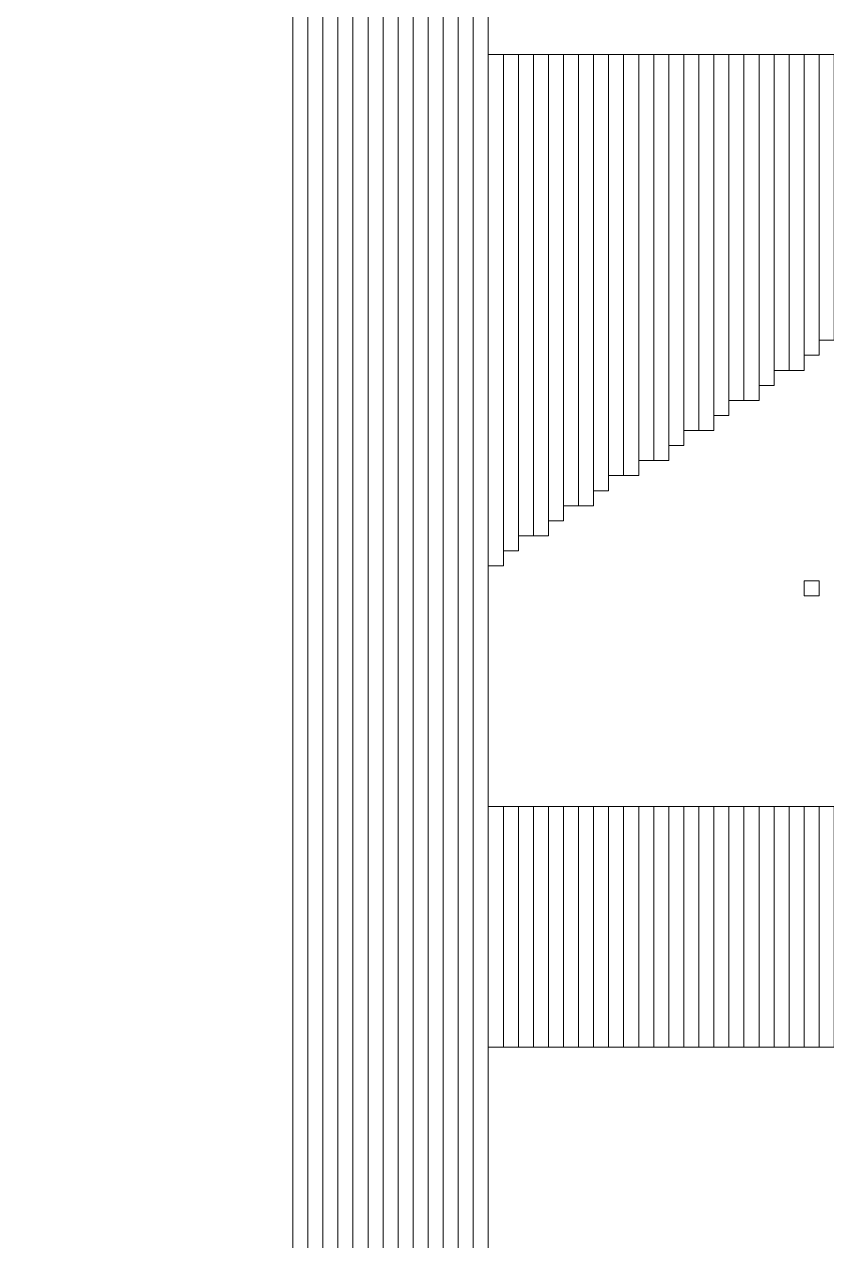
# Model space of a CAD drawing. Header units: millimetres. Extents: x -86 to 67, y -55 to 52.
# Drawn here: x 56.159 to 57.514, y 23.682 to 25.736 of the extents above; entities that cross this region are included whole.
import ezdxf

# ---------------------------------------------------------------- set-up
doc = ezdxf.new("R2010")
doc.units = ezdxf.units.MM
doc.header["$MEASUREMENT"] = 0
doc.layers.add('BG_OUTLINE', color=7, linetype='Continuous')
doc.layers.add('MA_PEN3', color=7, linetype='Continuous')

msp = doc.modelspace()

# ---------------------------------------------------------------- linework, layer by layer
at = {"layer": 'BG_OUTLINE', "color": 3, "lineweight": 9}
msp.add_open_spline([(-60.0926, 34.7331), (-60.0926, 34.7331), (63.7724, 34.7331), (63.7724, 34.7331), (63.7724, 34.7331), (64.585, 34.7336), (65.3646, 34.4113), (65.9396, 33.837), (65.9396, 33.837), (66.5146, 33.2627), (66.8379, 32.4797), (66.8384, 31.667), (66.8384, 31.667), (66.8384, 31.667), (66.8412, -52.28), (66.8412, -52.28), (66.8412, -52.28), (66.8412, -52.28), (66.8384, -52.1933), (66.8384, -52.1933), (66.8384, -52.1933), (66.8389, -53.006), (66.5166, -53.7856), (65.9424, -54.3606), (65.9424, -54.3606), (65.3681, -54.9356), (64.585, -55.2589), (63.7724, -55.2594), (63.7724, -55.2594), (63.7724, -55.2594), (-60.1869, -55.2594), (-60.1869, -55.2594), (-60.1869, -55.2594), (-60.1869, -55.2594), (-60.0853, -55.2518), (-60.0853, -55.2518), (-60.0853, -55.2518), (-60.8979, -55.2523), (-61.6775, -54.9299), (-62.2525, -54.3557), (-62.2525, -54.3557), (-62.8275, -53.7814), (-63.1508, -52.9984), (-63.1513, -52.1857), (-63.1513, -52.1857), (-63.1513, -52.1857), (-63.1587, 31.667), (-63.1587, 31.667), (-63.1587, 31.667), (-63.1592, 32.4797), (-62.8369, 33.2593), (-62.2626, 33.8343), (-62.2626, 33.8343), (-61.6883, 34.4093), (-60.9053, 34.7326), (-60.0926, 34.7331)], degree=3, knots=[0, 0, 0, 0, 0.071429, 0.071429, 0.071429, 0.071429, 0.142857, 0.142857, 0.142857, 0.142857, 0.214286, 0.214286, 0.214286, 0.214286, 0.285714, 0.285714, 0.285714, 0.285714, 0.357143, 0.357143, 0.357143, 0.357143, 0.428571, 0.428571, 0.428571, 0.428571, 0.5, 0.5, 0.5, 0.5, 0.571429, 0.571429, 0.571429, 0.571429, 0.642857, 0.642857, 0.642857, 0.642857, 0.714286, 0.714286, 0.714286, 0.714286, 0.785714, 0.785714, 0.785714, 0.785714, 0.857143, 0.857143, 0.857143, 0.857143, 0.928571, 0.928571, 0.928571, 0.928571, 1, 1, 1, 1], dxfattribs=at)
at = {"layer": 'MA_PEN3', "color": 5, "lineweight": 9}
for points in [[(56.6124, 34.3213), (56.6124, 34.3213), (56.6378, 34.3213), (56.6378, 34.3213), (56.6378, 34.3213), (56.6378, 34.3213), (56.6378, 20.9355), (56.6378, 20.9355), (56.6378, 20.9355), (56.6378, 20.9355), (56.6124, 20.9355), (56.6124, 20.9355), (56.6124, 20.9355), (56.6124, 20.9355), (56.6124, 34.3213), (56.6124, 34.3213)], [(56.6378, 34.3213), (56.6378, 34.3213), (56.6632, 34.3213), (56.6632, 34.3213), (56.6632, 34.3213), (56.6632, 34.3213), (56.6632, 20.9355), (56.6632, 20.9355), (56.6632, 20.9355), (56.6632, 20.9355), (56.6378, 20.9355), (56.6378, 20.9355), (56.6378, 20.9355), (56.6378, 20.9355), (56.6378, 34.3213), (56.6378, 34.3213)], [(56.6632, 34.3213), (56.6632, 34.3213), (56.6886, 34.3213), (56.6886, 34.3213), (56.6886, 34.3213), (56.6886, 34.3213), (56.6886, 20.9355), (56.6886, 20.9355), (56.6886, 20.9355), (56.6886, 20.9355), (56.6632, 20.9355), (56.6632, 20.9355), (56.6632, 20.9355), (56.6632, 20.9355), (56.6632, 34.3213), (56.6632, 34.3213)], [(56.6886, 34.3213), (56.6886, 34.3213), (56.714, 34.3213), (56.714, 34.3213), (56.714, 34.3213), (56.714, 34.3213), (56.714, 20.9355), (56.714, 20.9355), (56.714, 20.9355), (56.714, 20.9355), (56.6886, 20.9355), (56.6886, 20.9355), (56.6886, 20.9355), (56.6886, 20.9355), (56.6886, 34.3213), (56.6886, 34.3213)], [(56.714, 34.3213), (56.714, 34.3213), (56.7394, 34.3213), (56.7394, 34.3213), (56.7394, 34.3213), (56.7394, 34.3213), (56.7394, 20.9355), (56.7394, 20.9355), (56.7394, 20.9355), (56.7394, 20.9355), (56.714, 20.9355), (56.714, 20.9355), (56.714, 20.9355), (56.714, 20.9355), (56.714, 34.3213), (56.714, 34.3213)], [(56.7394, 34.3213), (56.7394, 34.3213), (56.7648, 34.3213), (56.7648, 34.3213), (56.7648, 34.3213), (56.7648, 34.3213), (56.7648, 20.9355), (56.7648, 20.9355), (56.7648, 20.9355), (56.7648, 20.9355), (56.7394, 20.9355), (56.7394, 20.9355), (56.7394, 20.9355), (56.7394, 20.9355), (56.7394, 34.3213), (56.7394, 34.3213)], [(56.7648, 34.3213), (56.7648, 34.3213), (56.7902, 34.3213), (56.7902, 34.3213), (56.7902, 34.3213), (56.7902, 34.3213), (56.7902, 20.9355), (56.7902, 20.9355), (56.7902, 20.9355), (56.7902, 20.9355), (56.7648, 20.9355), (56.7648, 20.9355), (56.7648, 20.9355), (56.7648, 20.9355), (56.7648, 34.3213), (56.7648, 34.3213)], [(56.7902, 34.3213), (56.7902, 34.3213), (56.8156, 34.3213), (56.8156, 34.3213), (56.8156, 34.3213), (56.8156, 34.3213), (56.8156, 20.9355), (56.8156, 20.9355), (56.8156, 20.9355), (56.8156, 20.9355), (56.7902, 20.9355), (56.7902, 20.9355), (56.7902, 20.9355), (56.7902, 20.9355), (56.7902, 34.3213), (56.7902, 34.3213)], [(56.8156, 34.3213), (56.8156, 34.3213), (56.841, 34.3213), (56.841, 34.3213), (56.841, 34.3213), (56.841, 34.3213), (56.841, 20.9355), (56.841, 20.9355), (56.841, 20.9355), (56.841, 20.9355), (56.8156, 20.9355), (56.8156, 20.9355), (56.8156, 20.9355), (56.8156, 20.9355), (56.8156, 34.3213), (56.8156, 34.3213)], [(56.841, 34.3213), (56.841, 34.3213), (56.8664, 34.3213), (56.8664, 34.3213), (56.8664, 34.3213), (56.8664, 34.3213), (56.8664, 20.9355), (56.8664, 20.9355), (56.8664, 20.9355), (56.8664, 20.9355), (56.841, 20.9355), (56.841, 20.9355), (56.841, 20.9355), (56.841, 20.9355), (56.841, 34.3213), (56.841, 34.3213)], [(56.8664, 34.3213), (56.8664, 34.3213), (56.8918, 34.3213), (56.8918, 34.3213), (56.8918, 34.3213), (56.8918, 34.3213), (56.8918, 20.9355), (56.8918, 20.9355), (56.8918, 20.9355), (56.8918, 20.9355), (56.8664, 20.9355), (56.8664, 20.9355), (56.8664, 20.9355), (56.8664, 20.9355), (56.8664, 34.3213), (56.8664, 34.3213)], [(56.8918, 34.3213), (56.8918, 34.3213), (56.9172, 34.3213), (56.9172, 34.3213), (56.9172, 34.3213), (56.9172, 34.3213), (56.9172, 20.9355), (56.9172, 20.9355), (56.9172, 20.9355), (56.9172, 20.9355), (56.8918, 20.9355), (56.8918, 20.9355), (56.8918, 20.9355), (56.8918, 20.9355), (56.8918, 34.3213), (56.8918, 34.3213)], [(56.9172, 34.3213), (56.9172, 34.3213), (56.9426, 34.3213), (56.9426, 34.3213), (56.9426, 34.3213), (56.9426, 34.3213), (56.9426, 20.9355), (56.9426, 20.9355), (56.9426, 20.9355), (56.9426, 20.9355), (56.9172, 20.9355), (56.9172, 20.9355), (56.9172, 20.9355), (56.9172, 20.9355), (56.9172, 34.3213), (56.9172, 34.3213)], [(56.9426, 25.6853), (56.9426, 25.6853), (56.968, 25.6853), (56.968, 25.6853), (56.968, 25.6853), (56.968, 25.6853), (56.968, 24.8217), (56.968, 24.8217), (56.968, 24.8217), (56.968, 24.8217), (56.9426, 24.8217), (56.9426, 24.8217), (56.9426, 24.8217), (56.9426, 24.8217), (56.9426, 25.6853), (56.9426, 25.6853)], [(56.968, 25.6853), (56.968, 25.6853), (56.9934, 25.6853), (56.9934, 25.6853), (56.9934, 25.6853), (56.9934, 25.6853), (56.9934, 24.8471), (56.9934, 24.8471), (56.9934, 24.8471), (56.9934, 24.8471), (56.968, 24.8471), (56.968, 24.8471), (56.968, 24.8471), (56.968, 24.8471), (56.968, 25.6853), (56.968, 25.6853)], [(56.9934, 25.6853), (56.9934, 25.6853), (57.0188, 25.6853), (57.0188, 25.6853), (57.0188, 25.6853), (57.0188, 25.6853), (57.0188, 24.8725), (57.0188, 24.8725), (57.0188, 24.8725), (57.0188, 24.8725), (56.9934, 24.8725), (56.9934, 24.8725), (56.9934, 24.8725), (56.9934, 24.8725), (56.9934, 25.6853), (56.9934, 25.6853)], [(57.0188, 25.6853), (57.0188, 25.6853), (57.0442, 25.6853), (57.0442, 25.6853), (57.0442, 25.6853), (57.0442, 25.6853), (57.0442, 24.8725), (57.0442, 24.8725), (57.0442, 24.8725), (57.0442, 24.8725), (57.0188, 24.8725), (57.0188, 24.8725), (57.0188, 24.8725), (57.0188, 24.8725), (57.0188, 25.6853), (57.0188, 25.6853)], [(57.0442, 25.6853), (57.0442, 25.6853), (57.0696, 25.6853), (57.0696, 25.6853), (57.0696, 25.6853), (57.0696, 25.6853), (57.0696, 24.8979), (57.0696, 24.8979), (57.0696, 24.8979), (57.0696, 24.8979), (57.0442, 24.8979), (57.0442, 24.8979), (57.0442, 24.8979), (57.0442, 24.8979), (57.0442, 25.6853), (57.0442, 25.6853)], [(57.0696, 25.6853), (57.0696, 25.6853), (57.095, 25.6853), (57.095, 25.6853), (57.095, 25.6853), (57.095, 25.6853), (57.095, 24.9233), (57.095, 24.9233), (57.095, 24.9233), (57.095, 24.9233), (57.0696, 24.9233), (57.0696, 24.9233), (57.0696, 24.9233), (57.0696, 24.9233), (57.0696, 25.6853), (57.0696, 25.6853)], [(57.095, 25.6853), (57.095, 25.6853), (57.1204, 25.6853), (57.1204, 25.6853), (57.1204, 25.6853), (57.1204, 25.6853), (57.1204, 24.9233), (57.1204, 24.9233), (57.1204, 24.9233), (57.1204, 24.9233), (57.095, 24.9233), (57.095, 24.9233), (57.095, 24.9233), (57.095, 24.9233), (57.095, 25.6853), (57.095, 25.6853)], [(57.1204, 25.6853), (57.1204, 25.6853), (57.1458, 25.6853), (57.1458, 25.6853), (57.1458, 25.6853), (57.1458, 25.6853), (57.1458, 24.9487), (57.1458, 24.9487), (57.1458, 24.9487), (57.1458, 24.9487), (57.1204, 24.9487), (57.1204, 24.9487), (57.1204, 24.9487), (57.1204, 24.9487), (57.1204, 25.6853), (57.1204, 25.6853)], [(57.1458, 25.6853), (57.1458, 25.6853), (57.1712, 25.6853), (57.1712, 25.6853), (57.1712, 25.6853), (57.1712, 25.6853), (57.1712, 24.9741), (57.1712, 24.9741), (57.1712, 24.9741), (57.1712, 24.9741), (57.1458, 24.9741), (57.1458, 24.9741), (57.1458, 24.9741), (57.1458, 24.9741), (57.1458, 25.6853), (57.1458, 25.6853)], [(57.1712, 25.6853), (57.1712, 25.6853), (57.1966, 25.6853), (57.1966, 25.6853), (57.1966, 25.6853), (57.1966, 25.6853), (57.1966, 24.9741), (57.1966, 24.9741), (57.1966, 24.9741), (57.1966, 24.9741), (57.1712, 24.9741), (57.1712, 24.9741), (57.1712, 24.9741), (57.1712, 24.9741), (57.1712, 25.6853), (57.1712, 25.6853)], [(57.1966, 25.6853), (57.1966, 25.6853), (57.222, 25.6853), (57.222, 25.6853), (57.222, 25.6853), (57.222, 25.6853), (57.222, 24.9995), (57.222, 24.9995), (57.222, 24.9995), (57.222, 24.9995), (57.1966, 24.9995), (57.1966, 24.9995), (57.1966, 24.9995), (57.1966, 24.9995), (57.1966, 25.6853), (57.1966, 25.6853)], [(57.222, 25.6853), (57.222, 25.6853), (57.2474, 25.6853), (57.2474, 25.6853), (57.2474, 25.6853), (57.2474, 25.6853), (57.2474, 24.9995), (57.2474, 24.9995), (57.2474, 24.9995), (57.2474, 24.9995), (57.222, 24.9995), (57.222, 24.9995), (57.222, 24.9995), (57.222, 24.9995), (57.222, 25.6853), (57.222, 25.6853)], [(57.2474, 25.6853), (57.2474, 25.6853), (57.2728, 25.6853), (57.2728, 25.6853), (57.2728, 25.6853), (57.2728, 25.6853), (57.2728, 25.0249), (57.2728, 25.0249), (57.2728, 25.0249), (57.2728, 25.0249), (57.2474, 25.0249), (57.2474, 25.0249), (57.2474, 25.0249), (57.2474, 25.0249), (57.2474, 25.6853), (57.2474, 25.6853)], [(57.2728, 25.6853), (57.2728, 25.6853), (57.2982, 25.6853), (57.2982, 25.6853), (57.2982, 25.6853), (57.2982, 25.6853), (57.2982, 25.0503), (57.2982, 25.0503), (57.2982, 25.0503), (57.2982, 25.0503), (57.2728, 25.0503), (57.2728, 25.0503), (57.2728, 25.0503), (57.2728, 25.0503), (57.2728, 25.6853), (57.2728, 25.6853)], [(57.2982, 25.6853), (57.2982, 25.6853), (57.3236, 25.6853), (57.3236, 25.6853), (57.3236, 25.6853), (57.3236, 25.6853), (57.3236, 25.0503), (57.3236, 25.0503), (57.3236, 25.0503), (57.3236, 25.0503), (57.2982, 25.0503), (57.2982, 25.0503), (57.2982, 25.0503), (57.2982, 25.0503), (57.2982, 25.6853), (57.2982, 25.6853)], [(57.3236, 25.6853), (57.3236, 25.6853), (57.349, 25.6853), (57.349, 25.6853), (57.349, 25.6853), (57.349, 25.6853), (57.349, 25.0757), (57.349, 25.0757), (57.349, 25.0757), (57.349, 25.0757), (57.3236, 25.0757), (57.3236, 25.0757), (57.3236, 25.0757), (57.3236, 25.0757), (57.3236, 25.6853), (57.3236, 25.6853)], [(57.349, 25.6853), (57.349, 25.6853), (57.3744, 25.6853), (57.3744, 25.6853), (57.3744, 25.6853), (57.3744, 25.6853), (57.3744, 25.1011), (57.3744, 25.1011), (57.3744, 25.1011), (57.3744, 25.1011), (57.349, 25.1011), (57.349, 25.1011), (57.349, 25.1011), (57.349, 25.1011), (57.349, 25.6853), (57.349, 25.6853)], [(57.3744, 25.6853), (57.3744, 25.6853), (57.3998, 25.6853), (57.3998, 25.6853), (57.3998, 25.6853), (57.3998, 25.6853), (57.3998, 25.1011), (57.3998, 25.1011), (57.3998, 25.1011), (57.3998, 25.1011), (57.3744, 25.1011), (57.3744, 25.1011), (57.3744, 25.1011), (57.3744, 25.1011), (57.3744, 25.6853), (57.3744, 25.6853)], [(57.3998, 25.6853), (57.3998, 25.6853), (57.4252, 25.6853), (57.4252, 25.6853), (57.4252, 25.6853), (57.4252, 25.6853), (57.4252, 25.1265), (57.4252, 25.1265), (57.4252, 25.1265), (57.4252, 25.1265), (57.3998, 25.1265), (57.3998, 25.1265), (57.3998, 25.1265), (57.3998, 25.1265), (57.3998, 25.6853), (57.3998, 25.6853)], [(57.4252, 25.6853), (57.4252, 25.6853), (57.4506, 25.6853), (57.4506, 25.6853), (57.4506, 25.6853), (57.4506, 25.6853), (57.4506, 25.1519), (57.4506, 25.1519), (57.4506, 25.1519), (57.4506, 25.1519), (57.4252, 25.1519), (57.4252, 25.1519), (57.4252, 25.1519), (57.4252, 25.1519), (57.4252, 25.6853), (57.4252, 25.6853)], [(57.4506, 25.6853), (57.4506, 25.6853), (57.476, 25.6853), (57.476, 25.6853), (57.476, 25.6853), (57.476, 25.6853), (57.476, 25.1519), (57.476, 25.1519), (57.476, 25.1519), (57.476, 25.1519), (57.4506, 25.1519), (57.4506, 25.1519), (57.4506, 25.1519), (57.4506, 25.1519), (57.4506, 25.6853), (57.4506, 25.6853)], [(57.476, 25.6853), (57.476, 25.6853), (57.5014, 25.6853), (57.5014, 25.6853), (57.5014, 25.6853), (57.5014, 25.6853), (57.5014, 25.1773), (57.5014, 25.1773), (57.5014, 25.1773), (57.5014, 25.1773), (57.476, 25.1773), (57.476, 25.1773), (57.476, 25.1773), (57.476, 25.1773), (57.476, 25.6853), (57.476, 25.6853)], [(57.5014, 25.6853), (57.5014, 25.6853), (57.5268, 25.6853), (57.5268, 25.6853), (57.5268, 25.6853), (57.5268, 25.6853), (57.5268, 25.2027), (57.5268, 25.2027), (57.5268, 25.2027), (57.5268, 25.2027), (57.5014, 25.2027), (57.5014, 25.2027), (57.5014, 25.2027), (57.5014, 25.2027), (57.5014, 25.6853), (57.5014, 25.6853)], [(57.476, 24.7963), (57.476, 24.7963), (57.5014, 24.7963), (57.5014, 24.7963), (57.5014, 24.7963), (57.5014, 24.7963), (57.5014, 24.7709), (57.5014, 24.7709), (57.5014, 24.7709), (57.5014, 24.7709), (57.476, 24.7709), (57.476, 24.7709), (57.476, 24.7709), (57.476, 24.7709), (57.476, 24.7963), (57.476, 24.7963)], [(56.9426, 24.4153), (56.9426, 24.4153), (56.968, 24.4153), (56.968, 24.4153), (56.968, 24.4153), (56.968, 24.4153), (56.968, 24.0089), (56.968, 24.0089), (56.968, 24.0089), (56.968, 24.0089), (56.9426, 24.0089), (56.9426, 24.0089), (56.9426, 24.0089), (56.9426, 24.0089), (56.9426, 24.4153), (56.9426, 24.4153)], [(56.968, 24.4153), (56.968, 24.4153), (56.9934, 24.4153), (56.9934, 24.4153), (56.9934, 24.4153), (56.9934, 24.4153), (56.9934, 24.0089), (56.9934, 24.0089), (56.9934, 24.0089), (56.9934, 24.0089), (56.968, 24.0089), (56.968, 24.0089), (56.968, 24.0089), (56.968, 24.0089), (56.968, 24.4153), (56.968, 24.4153)], [(56.9934, 24.4153), (56.9934, 24.4153), (57.0188, 24.4153), (57.0188, 24.4153), (57.0188, 24.4153), (57.0188, 24.4153), (57.0188, 24.0089), (57.0188, 24.0089), (57.0188, 24.0089), (57.0188, 24.0089), (56.9934, 24.0089), (56.9934, 24.0089), (56.9934, 24.0089), (56.9934, 24.0089), (56.9934, 24.4153), (56.9934, 24.4153)], [(57.0188, 24.4153), (57.0188, 24.4153), (57.0442, 24.4153), (57.0442, 24.4153), (57.0442, 24.4153), (57.0442, 24.4153), (57.0442, 24.0089), (57.0442, 24.0089), (57.0442, 24.0089), (57.0442, 24.0089), (57.0188, 24.0089), (57.0188, 24.0089), (57.0188, 24.0089), (57.0188, 24.0089), (57.0188, 24.4153), (57.0188, 24.4153)], [(57.0442, 24.4153), (57.0442, 24.4153), (57.0696, 24.4153), (57.0696, 24.4153), (57.0696, 24.4153), (57.0696, 24.4153), (57.0696, 24.0089), (57.0696, 24.0089), (57.0696, 24.0089), (57.0696, 24.0089), (57.0442, 24.0089), (57.0442, 24.0089), (57.0442, 24.0089), (57.0442, 24.0089), (57.0442, 24.4153), (57.0442, 24.4153)], [(57.0696, 24.4153), (57.0696, 24.4153), (57.095, 24.4153), (57.095, 24.4153), (57.095, 24.4153), (57.095, 24.4153), (57.095, 24.0089), (57.095, 24.0089), (57.095, 24.0089), (57.095, 24.0089), (57.0696, 24.0089), (57.0696, 24.0089), (57.0696, 24.0089), (57.0696, 24.0089), (57.0696, 24.4153), (57.0696, 24.4153)], [(57.095, 24.4153), (57.095, 24.4153), (57.1204, 24.4153), (57.1204, 24.4153), (57.1204, 24.4153), (57.1204, 24.4153), (57.1204, 24.0089), (57.1204, 24.0089), (57.1204, 24.0089), (57.1204, 24.0089), (57.095, 24.0089), (57.095, 24.0089), (57.095, 24.0089), (57.095, 24.0089), (57.095, 24.4153), (57.095, 24.4153)], [(57.1204, 24.4153), (57.1204, 24.4153), (57.1458, 24.4153), (57.1458, 24.4153), (57.1458, 24.4153), (57.1458, 24.4153), (57.1458, 24.0089), (57.1458, 24.0089), (57.1458, 24.0089), (57.1458, 24.0089), (57.1204, 24.0089), (57.1204, 24.0089), (57.1204, 24.0089), (57.1204, 24.0089), (57.1204, 24.4153), (57.1204, 24.4153)], [(57.1458, 24.4153), (57.1458, 24.4153), (57.1712, 24.4153), (57.1712, 24.4153), (57.1712, 24.4153), (57.1712, 24.4153), (57.1712, 24.0089), (57.1712, 24.0089), (57.1712, 24.0089), (57.1712, 24.0089), (57.1458, 24.0089), (57.1458, 24.0089), (57.1458, 24.0089), (57.1458, 24.0089), (57.1458, 24.4153), (57.1458, 24.4153)], [(57.1712, 24.4153), (57.1712, 24.4153), (57.1966, 24.4153), (57.1966, 24.4153), (57.1966, 24.4153), (57.1966, 24.4153), (57.1966, 24.0089), (57.1966, 24.0089), (57.1966, 24.0089), (57.1966, 24.0089), (57.1712, 24.0089), (57.1712, 24.0089), (57.1712, 24.0089), (57.1712, 24.0089), (57.1712, 24.4153), (57.1712, 24.4153)], [(57.1966, 24.4153), (57.1966, 24.4153), (57.222, 24.4153), (57.222, 24.4153), (57.222, 24.4153), (57.222, 24.4153), (57.222, 24.0089), (57.222, 24.0089), (57.222, 24.0089), (57.222, 24.0089), (57.1966, 24.0089), (57.1966, 24.0089), (57.1966, 24.0089), (57.1966, 24.0089), (57.1966, 24.4153), (57.1966, 24.4153)], [(57.222, 24.4153), (57.222, 24.4153), (57.2474, 24.4153), (57.2474, 24.4153), (57.2474, 24.4153), (57.2474, 24.4153), (57.2474, 24.0089), (57.2474, 24.0089), (57.2474, 24.0089), (57.2474, 24.0089), (57.222, 24.0089), (57.222, 24.0089), (57.222, 24.0089), (57.222, 24.0089), (57.222, 24.4153), (57.222, 24.4153)], [(57.2474, 24.4153), (57.2474, 24.4153), (57.2728, 24.4153), (57.2728, 24.4153), (57.2728, 24.4153), (57.2728, 24.4153), (57.2728, 24.0089), (57.2728, 24.0089), (57.2728, 24.0089), (57.2728, 24.0089), (57.2474, 24.0089), (57.2474, 24.0089), (57.2474, 24.0089), (57.2474, 24.0089), (57.2474, 24.4153), (57.2474, 24.4153)], [(57.2728, 24.4153), (57.2728, 24.4153), (57.2982, 24.4153), (57.2982, 24.4153), (57.2982, 24.4153), (57.2982, 24.4153), (57.2982, 24.0089), (57.2982, 24.0089), (57.2982, 24.0089), (57.2982, 24.0089), (57.2728, 24.0089), (57.2728, 24.0089), (57.2728, 24.0089), (57.2728, 24.0089), (57.2728, 24.4153), (57.2728, 24.4153)], [(57.2982, 24.4153), (57.2982, 24.4153), (57.3236, 24.4153), (57.3236, 24.4153), (57.3236, 24.4153), (57.3236, 24.4153), (57.3236, 24.0089), (57.3236, 24.0089), (57.3236, 24.0089), (57.3236, 24.0089), (57.2982, 24.0089), (57.2982, 24.0089), (57.2982, 24.0089), (57.2982, 24.0089), (57.2982, 24.4153), (57.2982, 24.4153)], [(57.3236, 24.4153), (57.3236, 24.4153), (57.349, 24.4153), (57.349, 24.4153), (57.349, 24.4153), (57.349, 24.4153), (57.349, 24.0089), (57.349, 24.0089), (57.349, 24.0089), (57.349, 24.0089), (57.3236, 24.0089), (57.3236, 24.0089), (57.3236, 24.0089), (57.3236, 24.0089), (57.3236, 24.4153), (57.3236, 24.4153)], [(57.349, 24.4153), (57.349, 24.4153), (57.3744, 24.4153), (57.3744, 24.4153), (57.3744, 24.4153), (57.3744, 24.4153), (57.3744, 24.0089), (57.3744, 24.0089), (57.3744, 24.0089), (57.3744, 24.0089), (57.349, 24.0089), (57.349, 24.0089), (57.349, 24.0089), (57.349, 24.0089), (57.349, 24.4153), (57.349, 24.4153)], [(57.3744, 24.4153), (57.3744, 24.4153), (57.3998, 24.4153), (57.3998, 24.4153), (57.3998, 24.4153), (57.3998, 24.4153), (57.3998, 24.0089), (57.3998, 24.0089), (57.3998, 24.0089), (57.3998, 24.0089), (57.3744, 24.0089), (57.3744, 24.0089), (57.3744, 24.0089), (57.3744, 24.0089), (57.3744, 24.4153), (57.3744, 24.4153)], [(57.3998, 24.4153), (57.3998, 24.4153), (57.4252, 24.4153), (57.4252, 24.4153), (57.4252, 24.4153), (57.4252, 24.4153), (57.4252, 24.0089), (57.4252, 24.0089), (57.4252, 24.0089), (57.4252, 24.0089), (57.3998, 24.0089), (57.3998, 24.0089), (57.3998, 24.0089), (57.3998, 24.0089), (57.3998, 24.4153), (57.3998, 24.4153)], [(57.4252, 24.4153), (57.4252, 24.4153), (57.4506, 24.4153), (57.4506, 24.4153), (57.4506, 24.4153), (57.4506, 24.4153), (57.4506, 24.0089), (57.4506, 24.0089), (57.4506, 24.0089), (57.4506, 24.0089), (57.4252, 24.0089), (57.4252, 24.0089), (57.4252, 24.0089), (57.4252, 24.0089), (57.4252, 24.4153), (57.4252, 24.4153)], [(57.4506, 24.4153), (57.4506, 24.4153), (57.476, 24.4153), (57.476, 24.4153), (57.476, 24.4153), (57.476, 24.4153), (57.476, 24.0089), (57.476, 24.0089), (57.476, 24.0089), (57.476, 24.0089), (57.4506, 24.0089), (57.4506, 24.0089), (57.4506, 24.0089), (57.4506, 24.0089), (57.4506, 24.4153), (57.4506, 24.4153)], [(57.476, 24.4153), (57.476, 24.4153), (57.5014, 24.4153), (57.5014, 24.4153), (57.5014, 24.4153), (57.5014, 24.4153), (57.5014, 24.0089), (57.5014, 24.0089), (57.5014, 24.0089), (57.5014, 24.0089), (57.476, 24.0089), (57.476, 24.0089), (57.476, 24.0089), (57.476, 24.0089), (57.476, 24.4153), (57.476, 24.4153)], [(57.5014, 24.4153), (57.5014, 24.4153), (57.5268, 24.4153), (57.5268, 24.4153), (57.5268, 24.4153), (57.5268, 24.4153), (57.5268, 24.0089), (57.5268, 24.0089), (57.5268, 24.0089), (57.5268, 24.0089), (57.5014, 24.0089), (57.5014, 24.0089), (57.5014, 24.0089), (57.5014, 24.0089), (57.5014, 24.4153), (57.5014, 24.4153)]]:
    msp.add_open_spline(points, degree=3, knots=[0, 0, 0, 0, 0.25, 0.25, 0.25, 0.25, 0.5, 0.5, 0.5, 0.5, 0.75, 0.75, 0.75, 0.75, 1, 1, 1, 1], dxfattribs=at)

doc.saveas('drawing.dxf')
